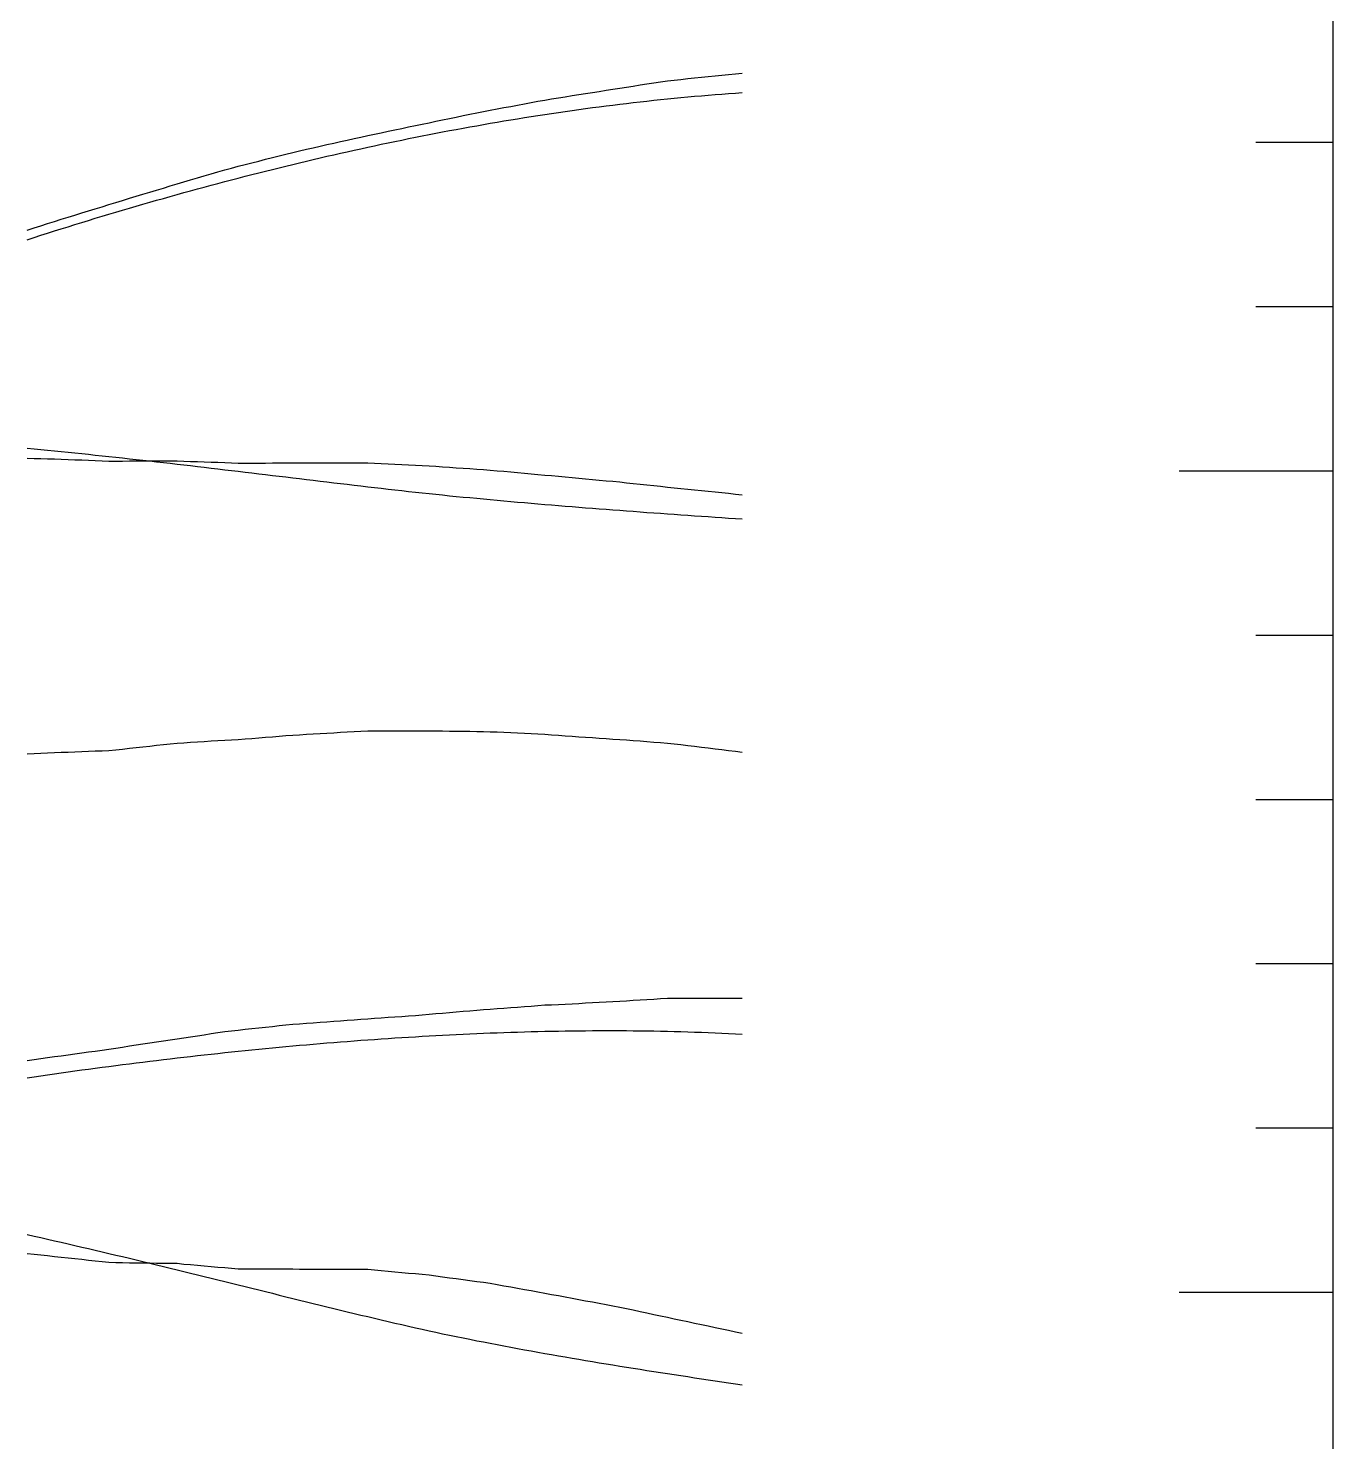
# Model space of a CAD drawing. Extents: x -35 to 179, y -35 to 146.
# Drawn here: x 124.9 to 179.2, y 28 to 86.9 of the extents above; entities that cross this region are included whole.
import ezdxf

# ---------------------------------------------------------------- set-up
doc = ezdxf.new("R2010")
doc.units = 0

msp = doc.modelspace()

# ---------------------------------------------------------------- linework, layer by layer
at = {"color": 0}
for p, q in [((179.2, 82.1), (176, 82.1)), ((179.2, 75.258), (176, 75.258)), ((179.2, 68.417), (172.8, 68.417)), ((179.2, 61.575), (176, 61.575)), ((179.2, 54.733), (176, 54.733)), ((179.2, 47.892), (176, 47.892)), ((179.2, 41.05), (176, 41.05)), ((179.2, 34.208), (172.8, 34.208))]:
    msp.add_line(p, q, dxfattribs=at)
msp.add_lwpolyline([(0, 0), (0, 119.729), (179.2, 119.729), (179.2, 0)], close=True, dxfattribs=at)
at = {"color": 4}
for points in [[(124.819, 78.456), (125.103, 78.547), (125.386, 78.638), (125.67, 78.727), (125.954, 78.816), (126.238, 78.904), (126.521, 78.992), (126.805, 79.08), (127.089, 79.168), (127.372, 79.255), (127.656, 79.341), (127.94, 79.428), (128.223, 79.516), (128.507, 79.604), (128.791, 79.691), (129.074, 79.778), (129.358, 79.865), (129.642, 79.951), (129.925, 80.036), (130.209, 80.122), (130.493, 80.207), (130.776, 80.292), (131.06, 80.377), (131.344, 80.461), (131.627, 80.546), (131.911, 80.629), (132.195, 80.713), (132.478, 80.796), (132.762, 80.878), (133.046, 80.961), (133.33, 81.037), (133.613, 81.112), (133.897, 81.185), (134.181, 81.259), (134.464, 81.332), (134.748, 81.405), (135.032, 81.477), (135.315, 81.55), (135.599, 81.621), (135.883, 81.692), (136.166, 81.756), (136.45, 81.821), (136.734, 81.886), (137.017, 81.951), (137.301, 82.015), (137.585, 82.079), (137.868, 82.142), (138.152, 82.205), (138.436, 82.267), (138.719, 82.329), (139.003, 82.39), (139.287, 82.451), (139.57, 82.511), (139.854, 82.571), (140.138, 82.631), (140.422, 82.69), (140.705, 82.749), (140.989, 82.807), (141.273, 82.867), (141.556, 82.928), (141.84, 82.987), (142.124, 83.047), (142.407, 83.106), (142.691, 83.164), (142.975, 83.222), (143.258, 83.28), (143.542, 83.337), (143.826, 83.393), (144.109, 83.448), (144.393, 83.502), (144.677, 83.556), (144.96, 83.609), (145.244, 83.662), (145.528, 83.715), (145.811, 83.767), (146.095, 83.819), (146.379, 83.87), (146.662, 83.916), (146.946, 83.963), (147.23, 84.009), (147.514, 84.054), (147.797, 84.1), (148.081, 84.145), (148.365, 84.189), (148.648, 84.233), (148.932, 84.277), (149.216, 84.322), (149.499, 84.366), (149.783, 84.41), (150.067, 84.454), (150.35, 84.498), (150.634, 84.541), (150.918, 84.583), (151.201, 84.625), (151.485, 84.667), (151.769, 84.702), (152.052, 84.733), (152.336, 84.764), (152.62, 84.794), (152.903, 84.824), (153.187, 84.854), (153.471, 84.882), (153.754, 84.911), (154.038, 84.939), (154.322, 84.966), (154.606, 84.994)], [(124.819, 68.957), (125.103, 68.949), (125.386, 68.941), (125.67, 68.932), (125.954, 68.922), (126.238, 68.912), (126.521, 68.902), (126.805, 68.891), (127.089, 68.88), (127.372, 68.87), (127.656, 68.859), (127.94, 68.847), (128.223, 68.836), (128.507, 68.834), (128.791, 68.836), (129.074, 68.838), (129.358, 68.84), (129.642, 68.842), (129.925, 68.844), (130.209, 68.845), (130.493, 68.846), (130.776, 68.848), (131.06, 68.849), (131.344, 68.834), (131.627, 68.824), (131.911, 68.814), (132.195, 68.804), (132.478, 68.793), (132.762, 68.783), (133.046, 68.772), (133.33, 68.761), (133.613, 68.75), (133.897, 68.752), (134.181, 68.753), (134.464, 68.754), (134.748, 68.754), (135.032, 68.755), (135.315, 68.756), (135.599, 68.756), (135.883, 68.756), (136.166, 68.756), (136.45, 68.757), (136.734, 68.758), (137.017, 68.758), (137.301, 68.759), (137.585, 68.759), (137.868, 68.76), (138.152, 68.76), (138.436, 68.761), (138.719, 68.761), (139.003, 68.761), (139.287, 68.742), (139.57, 68.729), (139.854, 68.716), (140.138, 68.703), (140.422, 68.69), (140.705, 68.677), (140.989, 68.664), (141.273, 68.651), (141.556, 68.638), (141.84, 68.617), (142.124, 68.597), (142.407, 68.578), (142.691, 68.558), (142.975, 68.538), (143.258, 68.519), (143.542, 68.499), (143.826, 68.48), (144.109, 68.46), (144.393, 68.435), (144.677, 68.409), (144.96, 68.383), (145.244, 68.357), (145.528, 68.331), (145.811, 68.305), (146.095, 68.279), (146.379, 68.254), (146.662, 68.228), (146.946, 68.202), (147.23, 68.175), (147.514, 68.149), (147.797, 68.123), (148.081, 68.096), (148.365, 68.07), (148.648, 68.044), (148.932, 68.018), (149.216, 67.992), (149.499, 67.966), (149.783, 67.935), (150.067, 67.905), (150.35, 67.875), (150.634, 67.845), (150.918, 67.815), (151.201, 67.785), (151.485, 67.755), (151.769, 67.725), (152.052, 67.695), (152.336, 67.666), (152.62, 67.637), (152.903, 67.608), (153.187, 67.579), (153.471, 67.55), (153.754, 67.521), (154.038, 67.492), (154.322, 67.463), (154.606, 67.434)]]:
    msp.add_lwpolyline(points, dxfattribs=at)
at = {"color": 3}
for points in [[(124.819, 78.056), (125.103, 78.147), (125.386, 78.238), (125.67, 78.329), (125.954, 78.418), (126.238, 78.508), (126.521, 78.596), (126.805, 78.684), (127.089, 78.772), (127.372, 78.859), (127.656, 78.945), (127.94, 79.031), (128.223, 79.116), (128.507, 79.201), (128.791, 79.285), (129.074, 79.369), (129.358, 79.452), (129.642, 79.534), (129.925, 79.616), (130.209, 79.697), (130.493, 79.777), (130.776, 79.857), (131.06, 79.937), (131.344, 80.015), (131.627, 80.093), (131.911, 80.171), (132.195, 80.248), (132.478, 80.324), (132.762, 80.4), (133.046, 80.475), (133.33, 80.55), (133.613, 80.624), (133.897, 80.697), (134.181, 80.769), (134.464, 80.841), (134.748, 80.913), (135.032, 80.984), (135.315, 81.054), (135.599, 81.123), (135.883, 81.192), (136.166, 81.26), (136.45, 81.328), (136.734, 81.395), (137.017, 81.461), (137.301, 81.527), (137.585, 81.592), (137.868, 81.657), (138.152, 81.72), (138.436, 81.783), (138.719, 81.846), (139.003, 81.908), (139.287, 81.969), (139.57, 82.029), (139.854, 82.089), (140.138, 82.148), (140.422, 82.206), (140.705, 82.264), (140.989, 82.321), (141.273, 82.378), (141.556, 82.433), (141.84, 82.488), (142.124, 82.543), (142.407, 82.596), (142.691, 82.649), (142.975, 82.701), (143.258, 82.753), (143.542, 82.804), (143.826, 82.854), (144.109, 82.903), (144.393, 82.952), (144.677, 82.999), (144.96, 83.047), (145.244, 83.093), (145.528, 83.139), (145.811, 83.184), (146.095, 83.228), (146.379, 83.271), (146.662, 83.314), (146.946, 83.356), (147.23, 83.397), (147.514, 83.438), (147.797, 83.477), (148.081, 83.516), (148.365, 83.554), (148.648, 83.591), (148.932, 83.628), (149.216, 83.664), (149.499, 83.698), (149.783, 83.732), (150.067, 83.766), (150.35, 83.798), (150.634, 83.83), (150.918, 83.86), (151.201, 83.89), (151.485, 83.919), (151.769, 83.948), (152.052, 83.975), (152.336, 84.001), (152.62, 84.027), (152.903, 84.052), (153.187, 84.075), (153.471, 84.098), (153.754, 84.12), (154.038, 84.141), (154.322, 84.162), (154.606, 84.181)], [(124.819, 69.373), (125.103, 69.346), (125.386, 69.319), (125.67, 69.291), (125.954, 69.262), (126.238, 69.234), (126.521, 69.205), (126.805, 69.176), (127.089, 69.146), (127.372, 69.117), (127.656, 69.087), (127.94, 69.057), (128.223, 69.026), (128.507, 68.996), (128.791, 68.965), (129.074, 68.933), (129.358, 68.902), (129.642, 68.87), (129.925, 68.839), (130.209, 68.807), (130.493, 68.774), (130.776, 68.742), (131.06, 68.709), (131.344, 68.677), (131.627, 68.644), (131.911, 68.611), (132.195, 68.578), (132.478, 68.544), (132.762, 68.511), (133.046, 68.477), (133.33, 68.444), (133.613, 68.41), (133.897, 68.376), (134.181, 68.342), (134.464, 68.308), (134.748, 68.274), (135.032, 68.24), (135.315, 68.206), (135.599, 68.172), (135.883, 68.138), (136.166, 68.104), (136.45, 68.07), (136.734, 68.036), (137.017, 68.002), (137.301, 67.968), (137.585, 67.934), (137.868, 67.9), (138.152, 67.867), (138.436, 67.833), (138.719, 67.8), (139.003, 67.767), (139.287, 67.734), (139.57, 67.701), (139.854, 67.669), (140.138, 67.637), (140.422, 67.605), (140.705, 67.574), (140.989, 67.542), (141.273, 67.512), (141.556, 67.482), (141.84, 67.452), (142.124, 67.423), (142.407, 67.394), (142.691, 67.366), (142.975, 67.338), (143.258, 67.311), (143.542, 67.284), (143.826, 67.257), (144.109, 67.231), (144.393, 67.205), (144.677, 67.179), (144.96, 67.154), (145.244, 67.129), (145.528, 67.104), (145.811, 67.08), (146.095, 67.056), (146.379, 67.032), (146.662, 67.008), (146.946, 66.985), (147.23, 66.962), (147.514, 66.939), (147.797, 66.916), (148.081, 66.894), (148.365, 66.872), (148.648, 66.85), (148.932, 66.828), (149.216, 66.806), (149.499, 66.784), (149.783, 66.763), (150.067, 66.742), (150.35, 66.721), (150.634, 66.7), (150.918, 66.68), (151.201, 66.659), (151.485, 66.639), (151.769, 66.619), (152.052, 66.599), (152.336, 66.579), (152.62, 66.559), (152.903, 66.54), (153.187, 66.521), (153.471, 66.501), (153.754, 66.482), (154.038, 66.463), (154.322, 66.445), (154.606, 66.426)]]:
    msp.add_lwpolyline(points, dxfattribs=at)
at = {"color": 1}
msp.add_lwpolyline([(124.819, 56.643), (125.103, 56.658), (125.386, 56.671), (125.67, 56.683), (125.954, 56.694), (126.238, 56.705), (126.521, 56.716), (126.805, 56.727), (127.089, 56.738), (127.372, 56.749), (127.656, 56.76), (127.94, 56.771), (128.223, 56.786), (128.507, 56.811), (128.791, 56.842), (129.074, 56.873), (129.358, 56.904), (129.642, 56.935), (129.925, 56.966), (130.209, 56.996), (130.493, 57.027), (130.776, 57.059), (131.06, 57.091), (131.344, 57.105), (131.627, 57.124), (131.911, 57.142), (132.195, 57.161), (132.478, 57.18), (132.762, 57.199), (133.046, 57.218), (133.33, 57.23), (133.613, 57.238), (133.897, 57.263), (134.181, 57.286), (134.464, 57.309), (134.748, 57.333), (135.032, 57.356), (135.315, 57.379), (135.599, 57.403), (135.883, 57.426), (136.166, 57.439), (136.45, 57.455), (136.734, 57.472), (137.017, 57.489), (137.301, 57.505), (137.585, 57.522), (137.868, 57.539), (138.152, 57.555), (138.436, 57.572), (138.719, 57.588), (139.003, 57.604), (139.287, 57.597), (139.57, 57.597), (139.854, 57.597), (140.138, 57.597), (140.422, 57.597), (140.705, 57.597), (140.989, 57.597), (141.273, 57.6), (141.556, 57.604), (141.84, 57.599), (142.124, 57.596), (142.407, 57.592), (142.691, 57.588), (142.975, 57.584), (143.258, 57.581), (143.542, 57.577), (143.826, 57.572), (144.109, 57.565), (144.393, 57.553), (144.677, 57.539), (144.96, 57.525), (145.244, 57.511), (145.528, 57.497), (145.811, 57.483), (146.095, 57.469), (146.379, 57.455), (146.662, 57.435), (146.946, 57.415), (147.23, 57.395), (147.514, 57.375), (147.797, 57.355), (148.081, 57.336), (148.365, 57.316), (148.648, 57.296), (148.932, 57.276), (149.216, 57.259), (149.499, 57.242), (149.783, 57.22), (150.067, 57.198), (150.35, 57.177), (150.634, 57.156), (150.918, 57.134), (151.201, 57.113), (151.485, 57.092), (151.769, 57.063), (152.052, 57.027), (152.336, 56.993), (152.62, 56.958), (152.903, 56.923), (153.187, 56.889), (153.471, 56.854), (153.754, 56.82), (154.038, 56.786), (154.322, 56.751), (154.606, 56.717)], dxfattribs=at)
at = {"color": 2}
for points in [[(124.819, 56.643), (125.103, 56.658), (125.386, 56.671), (125.67, 56.683), (125.954, 56.694), (126.238, 56.705), (126.521, 56.716), (126.805, 56.727), (127.089, 56.738), (127.372, 56.749), (127.656, 56.76), (127.94, 56.771), (128.223, 56.786), (128.507, 56.811), (128.791, 56.842), (129.074, 56.873), (129.358, 56.904), (129.642, 56.935), (129.925, 56.966), (130.209, 56.996), (130.493, 57.027), (130.776, 57.059), (131.06, 57.091), (131.344, 57.105), (131.627, 57.124), (131.911, 57.142), (132.195, 57.161), (132.478, 57.18), (132.762, 57.199), (133.046, 57.218), (133.33, 57.23), (133.613, 57.238), (133.897, 57.263), (134.181, 57.286), (134.464, 57.309), (134.748, 57.333), (135.032, 57.356), (135.315, 57.379), (135.599, 57.403), (135.883, 57.426), (136.166, 57.439), (136.45, 57.455), (136.734, 57.472), (137.017, 57.489), (137.301, 57.505), (137.585, 57.522), (137.868, 57.539), (138.152, 57.555), (138.436, 57.572), (138.719, 57.588), (139.003, 57.604), (139.287, 57.597), (139.57, 57.597), (139.854, 57.597), (140.138, 57.597), (140.422, 57.597), (140.705, 57.597), (140.989, 57.597), (141.273, 57.6), (141.556, 57.604), (141.84, 57.599), (142.124, 57.596), (142.407, 57.592), (142.691, 57.588), (142.975, 57.584), (143.258, 57.581), (143.542, 57.577), (143.826, 57.572), (144.109, 57.565), (144.393, 57.553), (144.677, 57.539), (144.96, 57.525), (145.244, 57.511), (145.528, 57.497), (145.811, 57.483), (146.095, 57.469), (146.379, 57.455), (146.662, 57.435), (146.946, 57.415), (147.23, 57.395), (147.514, 57.375), (147.797, 57.355), (148.081, 57.336), (148.365, 57.316), (148.648, 57.296), (148.932, 57.276), (149.216, 57.259), (149.499, 57.242), (149.783, 57.22), (150.067, 57.198), (150.35, 57.177), (150.634, 57.156), (150.918, 57.134), (151.201, 57.113), (151.485, 57.092), (151.769, 57.063), (152.052, 57.027), (152.336, 56.993), (152.62, 56.958), (152.903, 56.923), (153.187, 56.889), (153.471, 56.854), (153.754, 56.82), (154.038, 56.786), (154.322, 56.751), (154.606, 56.717)], [(124.819, 43.154), (125.103, 43.195), (125.386, 43.236), (125.67, 43.277), (125.954, 43.317), (126.238, 43.357), (126.521, 43.397), (126.805, 43.436), (127.089, 43.475), (127.372, 43.513), (127.656, 43.551), (127.94, 43.588), (128.223, 43.626), (128.507, 43.662), (128.791, 43.699), (129.074, 43.735), (129.358, 43.771), (129.642, 43.806), (129.925, 43.841), (130.209, 43.875), (130.493, 43.909), (130.776, 43.943), (131.06, 43.976), (131.344, 44.009), (131.627, 44.041), (131.911, 44.073), (132.195, 44.105), (132.478, 44.136), (132.762, 44.167), (133.046, 44.197), (133.33, 44.227), (133.613, 44.256), (133.897, 44.285), (134.181, 44.314), (134.464, 44.342), (134.748, 44.37), (135.032, 44.397), (135.315, 44.424), (135.599, 44.45), (135.883, 44.476), (136.166, 44.502), (136.45, 44.527), (136.734, 44.551), (137.017, 44.575), (137.301, 44.599), (137.585, 44.622), (137.868, 44.645), (138.152, 44.667), (138.436, 44.689), (138.719, 44.71), (139.003, 44.731), (139.287, 44.751), (139.57, 44.771), (139.854, 44.79), (140.138, 44.809), (140.422, 44.827), (140.705, 44.845), (140.989, 44.862), (141.273, 44.879), (141.556, 44.895), (141.84, 44.911), (142.124, 44.926), (142.407, 44.941), (142.691, 44.955), (142.975, 44.968), (143.258, 44.981), (143.542, 44.994), (143.826, 45.005), (144.109, 45.017), (144.393, 45.027), (144.677, 45.038), (144.96, 45.047), (145.244, 45.056), (145.528, 45.064), (145.811, 45.072), (146.095, 45.079), (146.379, 45.086), (146.662, 45.092), (146.946, 45.097), (147.23, 45.101), (147.514, 45.105), (147.797, 45.109), (148.081, 45.111), (148.365, 45.113), (148.648, 45.115), (148.932, 45.115), (149.216, 45.115), (149.499, 45.114), (149.783, 45.113), (150.067, 45.111), (150.35, 45.108), (150.634, 45.104), (150.918, 45.099), (151.201, 45.094), (151.485, 45.088), (151.769, 45.081), (152.052, 45.074), (152.336, 45.066), (152.62, 45.056), (152.903, 45.046), (153.187, 45.035), (153.471, 45.024), (153.754, 45.011), (154.038, 44.998), (154.322, 44.983), (154.606, 44.968)], [(124.819, 36.622), (125.103, 36.558), (125.386, 36.494), (125.67, 36.429), (125.954, 36.364), (126.238, 36.299), (126.521, 36.234), (126.805, 36.168), (127.089, 36.102), (127.372, 36.036), (127.656, 35.97), (127.94, 35.903), (128.223, 35.836), (128.507, 35.769), (128.791, 35.701), (129.074, 35.633), (129.358, 35.565), (129.642, 35.497), (129.925, 35.429), (130.209, 35.36), (130.493, 35.291), (130.776, 35.223), (131.06, 35.153), (131.344, 35.084), (131.627, 35.015), (131.911, 34.945), (132.195, 34.875), (132.478, 34.806), (132.762, 34.736), (133.046, 34.666), (133.33, 34.595), (133.613, 34.525), (133.897, 34.455), (134.181, 34.385), (134.464, 34.314), (134.748, 34.244), (135.032, 34.174), (135.315, 34.103), (135.599, 34.033), (135.883, 33.963), (136.166, 33.893), (136.45, 33.823), (136.734, 33.753), (137.017, 33.683), (137.301, 33.614), (137.585, 33.544), (137.868, 33.475), (138.152, 33.406), (138.436, 33.337), (138.719, 33.269), (139.003, 33.201), (139.287, 33.133), (139.57, 33.066), (139.854, 33), (140.138, 32.933), (140.422, 32.868), (140.705, 32.803), (140.989, 32.739), (141.273, 32.675), (141.556, 32.613), (141.84, 32.551), (142.124, 32.491), (142.407, 32.431), (142.691, 32.372), (142.975, 32.314), (143.258, 32.257), (143.542, 32.201), (143.826, 32.146), (144.109, 32.091), (144.393, 32.036), (144.677, 31.983), (144.96, 31.93), (145.244, 31.877), (145.528, 31.825), (145.811, 31.774), (146.095, 31.723), (146.379, 31.672), (146.662, 31.622), (146.946, 31.573), (147.23, 31.524), (147.514, 31.475), (147.797, 31.427), (148.081, 31.379), (148.365, 31.331), (148.648, 31.284), (148.932, 31.237), (149.216, 31.191), (149.499, 31.145), (149.783, 31.099), (150.067, 31.054), (150.35, 31.009), (150.634, 30.964), (150.918, 30.919), (151.201, 30.875), (151.485, 30.832), (151.769, 30.788), (152.052, 30.745), (152.336, 30.702), (152.62, 30.659), (152.903, 30.617), (153.187, 30.575), (153.471, 30.533), (153.754, 30.491), (154.038, 30.45), (154.322, 30.409), (154.606, 30.368)]]:
    msp.add_lwpolyline(points, dxfattribs=at)
at = {"color": 6}
msp.add_lwpolyline([(124.819, 43.873), (125.103, 43.915), (125.386, 43.955), (125.67, 43.994), (125.954, 44.033), (126.238, 44.071), (126.521, 44.11), (126.805, 44.149), (127.089, 44.187), (127.372, 44.226), (127.656, 44.265), (127.94, 44.303), (128.223, 44.347), (128.507, 44.389), (128.791, 44.431), (129.074, 44.474), (129.358, 44.516), (129.642, 44.558), (129.925, 44.6), (130.209, 44.642), (130.493, 44.685), (130.776, 44.728), (131.06, 44.771), (131.344, 44.815), (131.627, 44.858), (131.911, 44.902), (132.195, 44.945), (132.478, 44.988), (132.762, 45.032), (133.046, 45.075), (133.33, 45.109), (133.613, 45.139), (133.897, 45.17), (134.181, 45.2), (134.464, 45.231), (134.748, 45.261), (135.032, 45.292), (135.315, 45.322), (135.599, 45.353), (135.883, 45.383), (136.166, 45.4), (136.45, 45.421), (136.734, 45.442), (137.017, 45.463), (137.301, 45.484), (137.585, 45.506), (137.868, 45.527), (138.152, 45.548), (138.436, 45.569), (138.719, 45.589), (139.003, 45.609), (139.287, 45.628), (139.57, 45.648), (139.854, 45.668), (140.138, 45.688), (140.422, 45.708), (140.705, 45.728), (140.989, 45.748), (141.273, 45.772), (141.556, 45.796), (141.84, 45.821), (142.124, 45.846), (142.407, 45.87), (142.691, 45.895), (142.975, 45.92), (143.258, 45.944), (143.542, 45.969), (143.826, 45.992), (144.109, 46.013), (144.393, 46.034), (144.677, 46.055), (144.96, 46.076), (145.244, 46.097), (145.528, 46.118), (145.811, 46.139), (146.095, 46.16), (146.379, 46.182), (146.662, 46.194), (146.946, 46.208), (147.23, 46.222), (147.514, 46.236), (147.797, 46.25), (148.081, 46.265), (148.365, 46.279), (148.648, 46.293), (148.932, 46.307), (149.216, 46.324), (149.499, 46.342), (149.783, 46.359), (150.067, 46.377), (150.35, 46.394), (150.634, 46.412), (150.918, 46.429), (151.201, 46.447), (151.485, 46.465), (151.769, 46.472), (152.052, 46.472), (152.336, 46.472), (152.62, 46.472), (152.903, 46.472), (153.187, 46.472), (153.471, 46.472), (153.754, 46.472), (154.038, 46.472), (154.322, 46.472), (154.606, 46.472)], dxfattribs=at)
at = {"color": 5}
msp.add_lwpolyline([(124.819, 35.827), (125.103, 35.799), (125.386, 35.771), (125.67, 35.743), (125.954, 35.712), (126.238, 35.682), (126.521, 35.651), (126.805, 35.621), (127.089, 35.59), (127.372, 35.56), (127.656, 35.529), (127.94, 35.499), (128.223, 35.468), (128.507, 35.456), (128.791, 35.453), (129.074, 35.449), (129.358, 35.446), (129.642, 35.442), (129.925, 35.439), (130.209, 35.435), (130.493, 35.432), (130.776, 35.428), (131.06, 35.424), (131.344, 35.392), (131.627, 35.367), (131.911, 35.343), (132.195, 35.318), (132.478, 35.293), (132.762, 35.269), (133.046, 35.244), (133.33, 35.22), (133.613, 35.195), (133.897, 35.195), (134.181, 35.194), (134.464, 35.193), (134.748, 35.192), (135.032, 35.191), (135.315, 35.189), (135.599, 35.188), (135.883, 35.187), (136.166, 35.186), (136.45, 35.186), (136.734, 35.186), (137.017, 35.186), (137.301, 35.186), (137.585, 35.186), (137.868, 35.186), (138.152, 35.186), (138.436, 35.186), (138.719, 35.186), (139.003, 35.186), (139.287, 35.148), (139.57, 35.123), (139.854, 35.097), (140.138, 35.071), (140.422, 35.045), (140.705, 35.019), (140.989, 34.994), (141.273, 34.968), (141.556, 34.942), (141.84, 34.902), (142.124, 34.863), (142.407, 34.824), (142.691, 34.786), (142.975, 34.747), (143.258, 34.708), (143.542, 34.669), (143.826, 34.631), (144.109, 34.592), (144.393, 34.543), (144.677, 34.491), (144.96, 34.44), (145.244, 34.388), (145.528, 34.336), (145.811, 34.285), (146.095, 34.233), (146.379, 34.182), (146.662, 34.13), (146.946, 34.078), (147.23, 34.025), (147.514, 33.972), (147.797, 33.92), (148.081, 33.867), (148.365, 33.814), (148.648, 33.761), (148.932, 33.708), (149.216, 33.656), (149.499, 33.603), (149.783, 33.54), (150.067, 33.479), (150.35, 33.418), (150.634, 33.357), (150.918, 33.296), (151.201, 33.235), (151.485, 33.174), (151.769, 33.114), (152.052, 33.053), (152.336, 32.993), (152.62, 32.933), (152.903, 32.873), (153.187, 32.813), (153.471, 32.753), (153.754, 32.694), (154.038, 32.634), (154.322, 32.574), (154.606, 32.514)], dxfattribs=at)

doc.saveas('drawing.dxf')
